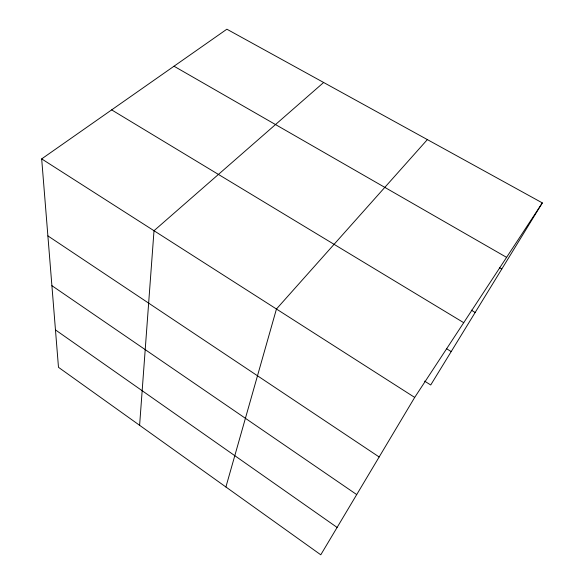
<?xml version="1.0" encoding="UTF-8"?>
<svg xmlns="http://www.w3.org/2000/svg" width="584" height="584" viewBox="0 0 584 584"><rect width="100%" height="100%" fill="white"/><g stroke="black" fill="none" stroke-linecap="round" stroke-linejoin="round"><path stroke-width="0.88" d="M139.605 425.305L154.008 230.724L323.646 82.483M225.906 486.99L276.451 309.016L427.371 139.598M542.324 202.896L414.691 397.419L320.777 554.8L58.48 367.314L41.676 158.892L226.869 29.2L542.324 202.896L430.722 384.987L424.597 381.118M174.01 66.218L506.584 257.361M499.429 267.647L501.795 269.02M471.266 310.148L475.164 312.484M111.653 109.887L463.725 322.689M446.548 348.706L451.198 351.575M41.676 158.892L414.691 397.419M47.881 235.885L379.155 456.973M51.896 285.671L356.707 494.582M55.465 329.909L337.107 527.432"/></g></svg>
